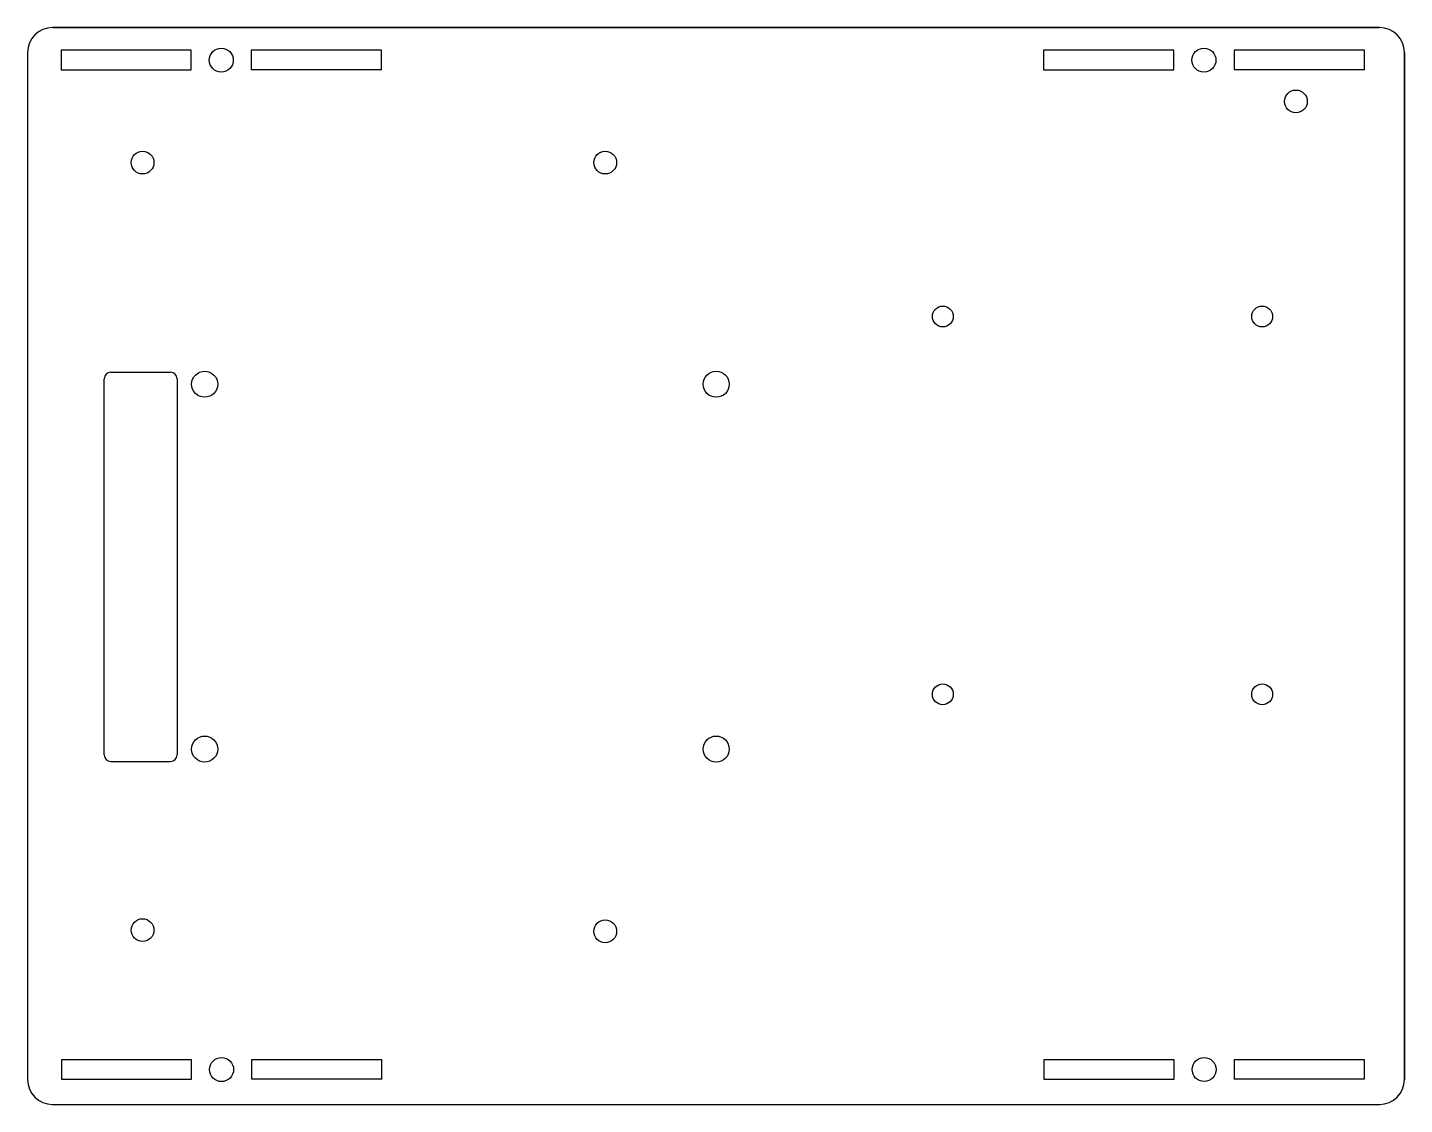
# Model space of a CAD drawing. Extents: x -106 to 106, y -83 to 83.
import ezdxf

# ---------------------------------------------------------------- set-up
doc = ezdxf.new("R2010")
doc.units = 0
doc.header["$MEASUREMENT"] = 0
doc.layers.add('MODELSKETCH_VISIBLE', color=7, linetype='CONTINUOUS')

msp = doc.modelspace()

# ---------------------------------------------------------------- linework, layer by layer
at = {"layer": 'MODELSKETCH_VISIBLE'}
for p, q in [((-101.84, 82.65), (101.84, 82.65)), ((101.84, 82.65), (-101.84, 82.65)), ((-101.84, 82.65), (101.84, 82.65)), ((-105.65, 78.84), (-105.65, -78.84)), ((-105.65, 78.84), (-105.65, -78.84)), ((-105.65, 78.84), (-105.65, -78.84)), ((-80.52, 79.15), (-100.51, 79.15)), ((-100.51, 79.15), (-100.51, 76.16)), ((-100.51, 79.15), (-100.51, 76.16)), ((-80.52, 79.15), (-100.51, 79.15)), ((-80.52, 76.16), (-80.52, 79.15)), ((-80.52, 76.16), (-80.52, 79.15)), ((-51.33, 79.15), (-71.33, 79.15)), ((-71.33, 79.15), (-71.33, 76.16)), ((-71.33, 79.15), (-71.33, 76.16)), ((-51.33, 79.15), (-71.33, 79.15)), ((-51.33, 76.16), (-51.33, 79.15)), ((-51.33, 76.16), (-51.33, 79.15)), ((50.27, 79.15), (50.27, 76.16)), ((50.27, 79.15), (50.27, 76.16)), ((70.26, 79.15), (50.27, 79.15)), ((70.26, 79.15), (50.27, 79.15)), ((70.26, 76.16), (70.26, 79.15)), ((70.26, 76.16), (70.26, 79.15)), ((79.5, 79.15), (79.5, 76.16)), ((99.5, 79.15), (79.5, 79.15)), ((79.5, 79.15), (79.5, 76.16)), ((99.5, 79.15), (79.5, 79.15)), ((99.5, 76.16), (99.5, 79.15)), ((99.5, 76.16), (99.5, 79.15)), ((105.65, 78.84), (105.65, -78.84)), ((105.65, 78.84), (105.65, -78.84)), ((105.65, -78.84), (105.65, 78.84)), ((-100.51, 76.16), (-80.52, 76.16)), ((-100.51, 76.16), (-80.52, 76.16)), ((-51.33, 76.16), (-71.33, 76.16)), ((-51.33, 76.16), (-71.33, 76.16)), ((50.27, 76.16), (70.26, 76.16)), ((50.27, 76.16), (70.26, 76.16)), ((99.5, 76.16), (79.5, 76.16)), ((99.5, 76.16), (79.5, 76.16)), ((-92.87, 29.74), (-83.7, 29.74)), ((-92.87, 29.74), (-83.7, 29.74)), ((-93.87, -28.99), (-93.87, 28.74)), ((-93.87, -28.99), (-93.87, 28.74)), ((-82.7, 28.74), (-82.7, -28.99)), ((-82.7, 28.74), (-82.7, -28.99)), ((-92.87, -29.99), (-83.7, -29.99)), ((-92.87, -29.99), (-83.7, -29.99)), ((-80.47, -75.79), (-100.46, -75.79)), ((-100.46, -75.79), (-100.46, -78.78)), ((-100.46, -75.79), (-100.46, -78.78)), ((-80.47, -75.79), (-100.46, -75.79)), ((-80.47, -78.78), (-80.47, -75.79)), ((-80.47, -78.78), (-80.47, -75.79)), ((-71.28, -75.79), (-71.28, -78.78)), ((-71.28, -75.79), (-71.28, -78.78)), ((-51.28, -75.79), (-71.28, -75.79)), ((-51.28, -75.79), (-71.28, -75.79)), ((-51.28, -78.78), (-51.28, -75.79)), ((-51.28, -78.78), (-51.28, -75.79)), ((50.32, -75.79), (50.32, -78.78)), ((70.31, -75.79), (50.32, -75.79)), ((50.32, -75.79), (50.32, -78.78)), ((70.31, -75.79), (50.32, -75.79)), ((70.31, -78.78), (70.31, -75.79)), ((70.31, -78.78), (70.31, -75.79)), ((99.5, -75.79), (79.5, -75.79)), ((79.5, -75.79), (79.5, -78.78)), ((99.5, -75.79), (79.5, -75.79)), ((79.5, -75.79), (79.5, -78.78)), ((99.5, -78.78), (99.5, -75.79)), ((99.5, -78.78), (99.5, -75.79)), ((-100.46, -78.78), (-80.47, -78.78)), ((-100.46, -78.78), (-80.47, -78.78)), ((-51.28, -78.78), (-71.28, -78.78)), ((-51.28, -78.78), (-71.28, -78.78)), ((50.32, -78.78), (70.31, -78.78)), ((50.32, -78.78), (70.31, -78.78)), ((99.5, -78.78), (79.5, -78.78)), ((99.5, -78.78), (79.5, -78.78)), ((-101.84, -82.65), (101.84, -82.65)), ((-101.84, -82.65), (101.84, -82.65)), ((-101.84, -82.65), (101.84, -82.65))]:
    msp.add_line(p, q, dxfattribs=at)
for centre, radius in [((-75.92, 77.65), 1.84), ((-75.92, 77.65), 1.84), ((74.88, 77.65), 1.84), ((74.88, 77.65), 1.84), ((88.99, 71.31), 1.75), ((-88, 61.92), 1.75), ((-88, 61.92), 1.75), ((-17, 61.92), 1.75), ((-17, 61.92), 1.75), ((34.81, 38.3), 1.6), ((83.81, 38.3), 1.6), ((-78.47, 27.9), 2), ((-78.47, 27.9), 2), ((0.03, 27.9), 2), ((0.03, 27.9), 2), ((34.81, -19.7), 1.6), ((83.81, -19.7), 1.6), ((-78.47, -28.1), 2), ((-78.47, -28.1), 2), ((0.03, -28.1), 2), ((0.03, -28.1), 2), ((-88, -55.89), 1.75), ((-88, -55.89), 1.75), ((-17, -56.08), 1.75), ((-17, -56.08), 1.75), ((-75.88, -77.29), 1.85), ((-75.88, -77.29), 1.85), ((74.91, -77.29), 1.84), ((74.91, -77.29), 1.84)]:
    msp.add_circle(centre, radius, dxfattribs=at)
for centre, radius, start, end in [((-101.84, 78.84), 3.81, 90, 180), ((-101.84, 78.84), 3.81, 90, 180), ((-101.84, 78.84), 3.81, 90, 180), ((101.84, 78.84), 3.81, 0, 90), ((101.84, 78.84), 3.81, 0, 90), ((101.84, 78.84), 3.81, 0, 90), ((-92.87, 28.74), 1, 90, 180), ((-92.87, 28.74), 1, 90, 180), ((-83.7, 28.74), 1, 0, 90), ((-83.7, 28.74), 1, 0, 90), ((-92.87, -28.99), 1, 180, 270), ((-92.87, -28.99), 1, 180, 270), ((-83.7, -28.99), 1, 270, 0), ((-83.7, -28.99), 1, 270, 0), ((-101.84, -78.84), 3.81, 180, 270), ((-101.84, -78.84), 3.81, 180, 270), ((-101.84, -78.84), 3.81, 180, 270), ((101.84, -78.84), 3.81, 270, 0), ((101.84, -78.84), 3.81, 270, 0), ((101.84, -78.84), 3.81, 270, 0)]:
    msp.add_arc(centre, radius, start, end, dxfattribs=at)

doc.saveas('drawing.dxf')
